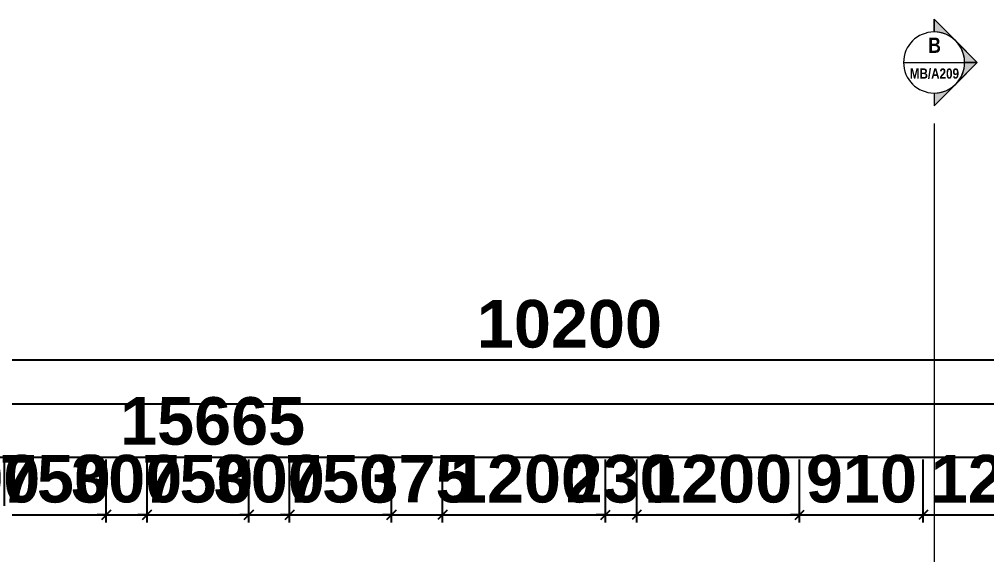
# Model space of a CAD drawing. Header units: inches. Extents: x 22 to 382261, y 22 to 371281.
# Drawn here: x 244927 to 252049, y 59894 to 63839 of the extents above; entities that cross this region are included whole.
import ezdxf

# ---------------------------------------------------------------- set-up
doc = ezdxf.new("R2010")
doc.units = ezdxf.units.IN
doc.header["$MEASUREMENT"] = 0
doc.layers.add('A-ANNO-DIMS', color=211, linetype='Continuous', lineweight=9)
doc.layers.add('G-ANNO-SYMB', color=111, linetype='Continuous', lineweight=9)
doc.styles.add('Arial Narrow_B', font='ARIALNB.TTF', dxfattribs={"height": 255})
doc.styles.add('Arial Narrow_B_1', font='ARIALNB.TTF', dxfattribs={"height": 170})
doc.styles.add('Arial_B', font='arialbd.ttf', dxfattribs={"height": 350.793651})
doc.dimstyles.new('2', dxfattribs={"dimscale": 304.8, "dimtxt": 346.888196, "dimasz": 0.221354, "dimexe": 1.338583, "dimexo": 0.0625, "dimgap": 0.278871, "dimtad": 1, "dimdec": 0, "dimzin": 0, "dimdsep": 46, "dimtxsty": 'Arial_B', "dimblk1": 'OBLIQUE', "dimblk2": 'OBLIQUE', "dimsah": 1, "dimcen": 0.09, "dimdle": 0.557743, "dimazin": 0, "dimtfac": 1, "dimtdec": 4, "dimtix": 1, "dimtmove": 0, "dimatfit": 3, "dimfxl": 0.557743, "dimfxlon": 1, "dimtvp": 1, "dimtolj": 1, "dimtzin": 0, "dimarcsym": 2})

# ---------------------------------------------------------------- blocks, each defined once
blk = doc.blocks.new('_Oblique')
at = {"color": 0, "linetype": 'ByBlock', "lineweight": -2}
blk.add_line((-0.5, -0.5), (0.5, 0.5), dxfattribs=at)
blk = doc.blocks.new('*D5369')
at = {"layer": 'A-ANNO-DIMS', "color": 0, "lineweight": -2, "transparency": 16777216}
for p, q in [((244526.9, 60131.2), (244526.9, 60595.2)), ((244816.9, 60131.2), (244816.9, 60595.2)), ((244526.9, 60187.2), (244459.4, 60187.2)), ((244526.9, 60187.2), (244816.9, 60187.2)), ((244816.9, 60187.2), (244884.4, 60187.2))]:
    blk.add_line(p, q, dxfattribs=at)
at = {"layer": 'Defpoints', "color": 0, "transparency": 16777216}
for p in [(244816.9, 60187.2), (244526.9, 60112.2), (244816.9, 60112.2)]:
    blk.add_point(p, dxfattribs=at)
at = {"layer": 'A-ANNO-DIMS', "color": 0, "lineweight": -2, "transparency": 16777216, "xscale": 67.46874999999999, "yscale": 67.46874999999999, "zscale": 67.46874999999999}
blk.add_blockref('_Oblique', (244526.9, 60187.2), dxfattribs=at)
at = {"layer": 'A-ANNO-DIMS', "color": 0, "lineweight": -2, "transparency": 16777216, "xscale": 67.46874999999999, "yscale": 67.46874999999999, "zscale": 67.46874999999999, "rotation": 180}
blk.add_blockref('_Oblique', (244816.9, 60187.2), dxfattribs=at)
at = {"layer": 'A-ANNO-DIMS', "color": 0, "transparency": 16777216, "insert": (244671.9, 60451.4), "char_height": 350.79, "width": 419.764, "attachment_point": 5, "style": 'Arial_B'}
blk.add_mtext('\\A1;290', dxfattribs=at)
blk = doc.blocks.new('*D5370')
at = {"layer": 'A-ANNO-DIMS', "color": 0, "lineweight": -2, "transparency": 16777216}
for p, q in [((244816.9, 60131.2), (244816.9, 60595.2)), ((245566.9, 60131.2), (245566.9, 60595.2)), ((244816.9, 60187.2), (244749.4, 60187.2)), ((244816.9, 60187.2), (245566.9, 60187.2)), ((245566.9, 60187.2), (245634.4, 60187.2))]:
    blk.add_line(p, q, dxfattribs=at)
at = {"layer": 'Defpoints', "color": 0, "transparency": 16777216}
for p in [(245566.9, 60187.2), (244816.9, 60112.2), (245566.9, 60112.2)]:
    blk.add_point(p, dxfattribs=at)
at = {"layer": 'A-ANNO-DIMS', "color": 0, "lineweight": -2, "transparency": 16777216, "xscale": 67.46874999999999, "yscale": 67.46874999999999, "zscale": 67.46874999999999}
blk.add_blockref('_Oblique', (244816.9, 60187.2), dxfattribs=at)
at = {"layer": 'A-ANNO-DIMS', "color": 0, "lineweight": -2, "transparency": 16777216, "xscale": 67.46874999999999, "yscale": 67.46874999999999, "zscale": 67.46874999999999, "rotation": 180}
blk.add_blockref('_Oblique', (245566.9, 60187.2), dxfattribs=at)
at = {"layer": 'A-ANNO-DIMS', "color": 0, "transparency": 16777216, "insert": (245191.9, 60451.3), "char_height": 350.79, "width": 419.764, "attachment_point": 5, "style": 'Arial_B'}
blk.add_mtext('\\A1;750', dxfattribs=at)
blk = doc.blocks.new('*D5371')
at = {"layer": 'A-ANNO-DIMS', "color": 0, "lineweight": -2, "transparency": 16777216}
for p, q in [((245566.9, 60131.2), (245566.9, 60595.2)), ((245866.9, 60131.2), (245866.9, 60595.2)), ((245566.9, 60187.2), (245499.4, 60187.2)), ((245566.9, 60187.2), (245866.9, 60187.2)), ((245866.9, 60187.2), (245934.4, 60187.2))]:
    blk.add_line(p, q, dxfattribs=at)
at = {"layer": 'Defpoints', "color": 0, "transparency": 16777216}
for p in [(245866.9, 60187.2), (245566.9, 60112.2), (245866.9, 60112.2)]:
    blk.add_point(p, dxfattribs=at)
at = {"layer": 'A-ANNO-DIMS', "color": 0, "lineweight": -2, "transparency": 16777216, "xscale": 67.46874999999999, "yscale": 67.46874999999999, "zscale": 67.46874999999999}
blk.add_blockref('_Oblique', (245566.9, 60187.2), dxfattribs=at)
at = {"layer": 'A-ANNO-DIMS', "color": 0, "lineweight": -2, "transparency": 16777216, "xscale": 67.46874999999999, "yscale": 67.46874999999999, "zscale": 67.46874999999999, "rotation": 180}
blk.add_blockref('_Oblique', (245866.9, 60187.2), dxfattribs=at)
at = {"layer": 'A-ANNO-DIMS', "color": 0, "transparency": 16777216, "insert": (245716.9, 60451.3), "char_height": 350.79, "width": 419.764, "attachment_point": 5, "style": 'Arial_B'}
blk.add_mtext('\\A1;300', dxfattribs=at)
blk = doc.blocks.new('*D5372')
at = {"layer": 'A-ANNO-DIMS', "color": 0, "lineweight": -2, "transparency": 16777216}
for p, q in [((245866.9, 60131.2), (245866.9, 60595.2)), ((246616.9, 60131.2), (246616.9, 60595.2)), ((245866.9, 60187.2), (245799.4, 60187.2)), ((245866.9, 60187.2), (246616.9, 60187.2)), ((246616.9, 60187.2), (246684.4, 60187.2))]:
    blk.add_line(p, q, dxfattribs=at)
at = {"layer": 'Defpoints', "color": 0, "transparency": 16777216}
for p in [(246616.9, 60187.2), (245866.9, 60112.2), (246616.9, 60112.2)]:
    blk.add_point(p, dxfattribs=at)
at = {"layer": 'A-ANNO-DIMS', "color": 0, "lineweight": -2, "transparency": 16777216, "xscale": 67.46874999999999, "yscale": 67.46874999999999, "zscale": 67.46874999999999}
blk.add_blockref('_Oblique', (245866.9, 60187.2), dxfattribs=at)
at = {"layer": 'A-ANNO-DIMS', "color": 0, "lineweight": -2, "transparency": 16777216, "xscale": 67.46874999999999, "yscale": 67.46874999999999, "zscale": 67.46874999999999, "rotation": 180}
blk.add_blockref('_Oblique', (246616.9, 60187.2), dxfattribs=at)
at = {"layer": 'A-ANNO-DIMS', "color": 0, "transparency": 16777216, "insert": (246241.9, 60451.3), "char_height": 350.79, "width": 419.764, "attachment_point": 5, "style": 'Arial_B'}
blk.add_mtext('\\A1;750', dxfattribs=at)
blk = doc.blocks.new('*D5373')
at = {"layer": 'A-ANNO-DIMS', "color": 0, "lineweight": -2, "transparency": 16777216}
for p, q in [((246616.9, 60131.2), (246616.9, 60595.2)), ((246916.9, 60131.2), (246916.9, 60595.2)), ((246616.9, 60187.2), (246549.4, 60187.2)), ((246616.9, 60187.2), (246916.9, 60187.2)), ((246916.9, 60187.2), (246984.4, 60187.2))]:
    blk.add_line(p, q, dxfattribs=at)
at = {"layer": 'Defpoints', "color": 0, "transparency": 16777216}
for p in [(246916.9, 60187.2), (246616.9, 60112.2), (246916.9, 60112.2)]:
    blk.add_point(p, dxfattribs=at)
at = {"layer": 'A-ANNO-DIMS', "color": 0, "lineweight": -2, "transparency": 16777216, "xscale": 67.46874999999999, "yscale": 67.46874999999999, "zscale": 67.46874999999999}
blk.add_blockref('_Oblique', (246616.9, 60187.2), dxfattribs=at)
at = {"layer": 'A-ANNO-DIMS', "color": 0, "lineweight": -2, "transparency": 16777216, "xscale": 67.46874999999999, "yscale": 67.46874999999999, "zscale": 67.46874999999999, "rotation": 180}
blk.add_blockref('_Oblique', (246916.9, 60187.2), dxfattribs=at)
at = {"layer": 'A-ANNO-DIMS', "color": 0, "transparency": 16777216, "insert": (246766.9, 60451.3), "char_height": 350.79, "width": 419.764, "attachment_point": 5, "style": 'Arial_B'}
blk.add_mtext('\\A1;300', dxfattribs=at)
blk = doc.blocks.new('*D5374')
at = {"layer": 'A-ANNO-DIMS', "color": 0, "lineweight": -2, "transparency": 16777216}
for p, q in [((246916.9, 60131.2), (246916.9, 60595.2)), ((247666.9, 60131.2), (247666.9, 60595.2)), ((246916.9, 60187.2), (246849.4, 60187.2)), ((246916.9, 60187.2), (247666.9, 60187.2)), ((247666.9, 60187.2), (247734.4, 60187.2))]:
    blk.add_line(p, q, dxfattribs=at)
at = {"layer": 'Defpoints', "color": 0, "transparency": 16777216}
for p in [(247666.9, 60187.2), (246916.9, 60112.2), (247666.9, 60112.2)]:
    blk.add_point(p, dxfattribs=at)
at = {"layer": 'A-ANNO-DIMS', "color": 0, "lineweight": -2, "transparency": 16777216, "xscale": 67.46874999999999, "yscale": 67.46874999999999, "zscale": 67.46874999999999}
blk.add_blockref('_Oblique', (246916.9, 60187.2), dxfattribs=at)
at = {"layer": 'A-ANNO-DIMS', "color": 0, "lineweight": -2, "transparency": 16777216, "xscale": 67.46874999999999, "yscale": 67.46874999999999, "zscale": 67.46874999999999, "rotation": 180}
blk.add_blockref('_Oblique', (247666.9, 60187.2), dxfattribs=at)
at = {"layer": 'A-ANNO-DIMS', "color": 0, "transparency": 16777216, "insert": (247291.9, 60451.3), "char_height": 350.79, "width": 419.764, "attachment_point": 5, "style": 'Arial_B'}
blk.add_mtext('\\A1;750', dxfattribs=at)
blk = doc.blocks.new('*D5375')
at = {"layer": 'A-ANNO-DIMS', "color": 0, "lineweight": -2, "transparency": 16777216}
for p, q in [((247666.9, 60131.2), (247666.9, 60595.2)), ((248041.9, 60131.2), (248041.9, 60595.2)), ((247666.9, 60187.2), (247599.4, 60187.2)), ((247666.9, 60187.2), (248041.9, 60187.2)), ((248041.9, 60187.2), (248109.4, 60187.2))]:
    blk.add_line(p, q, dxfattribs=at)
at = {"layer": 'Defpoints', "color": 0, "transparency": 16777216}
for p in [(248041.9, 60187.2), (247666.9, 60112.2), (248041.9, 60112.2)]:
    blk.add_point(p, dxfattribs=at)
at = {"layer": 'A-ANNO-DIMS', "color": 0, "lineweight": -2, "transparency": 16777216, "xscale": 67.46874999999999, "yscale": 67.46874999999999, "zscale": 67.46874999999999}
blk.add_blockref('_Oblique', (247666.9, 60187.2), dxfattribs=at)
at = {"layer": 'A-ANNO-DIMS', "color": 0, "lineweight": -2, "transparency": 16777216, "xscale": 67.46874999999999, "yscale": 67.46874999999999, "zscale": 67.46874999999999, "rotation": 180}
blk.add_blockref('_Oblique', (248041.9, 60187.2), dxfattribs=at)
at = {"layer": 'A-ANNO-DIMS', "color": 0, "transparency": 16777216, "insert": (247854.4, 60451.3), "char_height": 350.79, "width": 419.764, "attachment_point": 5, "style": 'Arial_B'}
blk.add_mtext('\\A1;375', dxfattribs=at)
blk = doc.blocks.new('*D5376')
at = {"layer": 'A-ANNO-DIMS', "color": 0, "lineweight": -2, "transparency": 16777216}
for p, q in [((248041.9, 60131.2), (248041.9, 60595.2)), ((249241.9, 60131.2), (249241.9, 60595.2)), ((247871.9, 60187.2), (249411.9, 60187.2))]:
    blk.add_line(p, q, dxfattribs=at)
at = {"layer": 'Defpoints', "color": 0, "transparency": 16777216}
for p in [(249241.9, 60187.2), (248041.9, 60112.2), (249241.9, 60112.2)]:
    blk.add_point(p, dxfattribs=at)
at = {"layer": 'A-ANNO-DIMS', "color": 0, "lineweight": -2, "transparency": 16777216, "xscale": 67.46874999999999, "yscale": 67.46874999999999, "zscale": 67.46874999999999, "rotation": 180}
blk.add_blockref('_Oblique', (248041.9, 60187.2), dxfattribs=at)
at = {"layer": 'A-ANNO-DIMS', "color": 0, "lineweight": -2, "transparency": 16777216, "xscale": 67.46874999999999, "yscale": 67.46874999999999, "zscale": 67.46874999999999}
blk.add_blockref('_Oblique', (249241.9, 60187.2), dxfattribs=at)
at = {"layer": 'A-ANNO-DIMS', "color": 0, "transparency": 16777216, "insert": (248641.9, 60451.3), "char_height": 350.79, "width": 559.685, "attachment_point": 5, "style": 'Arial_B'}
blk.add_mtext('\\A1;1200', dxfattribs=at)
blk = doc.blocks.new('*D5377')
at = {"layer": 'A-ANNO-DIMS', "color": 0, "lineweight": -2, "transparency": 16777216}
for p, q in [((249241.9, 60131.2), (249241.9, 60595.2)), ((249471.9, 60131.2), (249471.9, 60595.2)), ((249241.9, 60187.2), (249174.4, 60187.2)), ((249241.9, 60187.2), (249471.9, 60187.2)), ((249471.9, 60187.2), (249539.4, 60187.2))]:
    blk.add_line(p, q, dxfattribs=at)
at = {"layer": 'Defpoints', "color": 0, "transparency": 16777216}
for p in [(249471.9, 60187.2), (249241.9, 60112.2), (249471.9, 60112.2)]:
    blk.add_point(p, dxfattribs=at)
at = {"layer": 'A-ANNO-DIMS', "color": 0, "lineweight": -2, "transparency": 16777216, "xscale": 67.46874999999999, "yscale": 67.46874999999999, "zscale": 67.46874999999999}
blk.add_blockref('_Oblique', (249241.9, 60187.2), dxfattribs=at)
at = {"layer": 'A-ANNO-DIMS', "color": 0, "lineweight": -2, "transparency": 16777216, "xscale": 67.46874999999999, "yscale": 67.46874999999999, "zscale": 67.46874999999999, "rotation": 180}
blk.add_blockref('_Oblique', (249471.9, 60187.2), dxfattribs=at)
at = {"layer": 'A-ANNO-DIMS', "color": 0, "transparency": 16777216, "insert": (249356.9, 60451.3), "char_height": 350.79, "width": 419.764, "attachment_point": 5, "style": 'Arial_B'}
blk.add_mtext('\\A1;230', dxfattribs=at)
blk = doc.blocks.new('*D5378')
at = {"layer": 'A-ANNO-DIMS', "color": 0, "lineweight": -2, "transparency": 16777216}
for p, q in [((249471.9, 60131.2), (249471.9, 60595.2)), ((250671.9, 60131.2), (250671.9, 60595.2)), ((249301.9, 60187.2), (250841.9, 60187.2))]:
    blk.add_line(p, q, dxfattribs=at)
at = {"layer": 'Defpoints', "color": 0, "transparency": 16777216}
for p in [(250671.9, 60187.2), (249471.9, 60112.2), (250671.9, 60112.2)]:
    blk.add_point(p, dxfattribs=at)
at = {"layer": 'A-ANNO-DIMS', "color": 0, "lineweight": -2, "transparency": 16777216, "xscale": 67.46874999999999, "yscale": 67.46874999999999, "zscale": 67.46874999999999, "rotation": 180}
blk.add_blockref('_Oblique', (249471.9, 60187.2), dxfattribs=at)
at = {"layer": 'A-ANNO-DIMS', "color": 0, "lineweight": -2, "transparency": 16777216, "xscale": 67.46874999999999, "yscale": 67.46874999999999, "zscale": 67.46874999999999}
blk.add_blockref('_Oblique', (250671.9, 60187.2), dxfattribs=at)
at = {"layer": 'A-ANNO-DIMS', "color": 0, "transparency": 16777216, "insert": (250071.9, 60451.3), "char_height": 350.79, "width": 559.685, "attachment_point": 5, "style": 'Arial_B'}
blk.add_mtext('\\A1;1200', dxfattribs=at)
blk = doc.blocks.new('*D5379')
at = {"layer": 'A-ANNO-DIMS', "color": 0, "lineweight": -2, "transparency": 16777216}
for p, q in [((250671.9, 60131.2), (250671.9, 60595.2)), ((251581.9, 60131.2), (251581.9, 60595.2)), ((250671.9, 60187.2), (250604.4, 60187.2)), ((250671.9, 60187.2), (251581.9, 60187.2)), ((251581.9, 60187.2), (251649.4, 60187.2))]:
    blk.add_line(p, q, dxfattribs=at)
at = {"layer": 'Defpoints', "color": 0, "transparency": 16777216}
for p in [(251581.9, 60187.2), (250671.9, 60112.2), (251581.9, 60112.2)]:
    blk.add_point(p, dxfattribs=at)
at = {"layer": 'A-ANNO-DIMS', "color": 0, "lineweight": -2, "transparency": 16777216, "xscale": 67.46874999999999, "yscale": 67.46874999999999, "zscale": 67.46874999999999}
blk.add_blockref('_Oblique', (250671.9, 60187.2), dxfattribs=at)
at = {"layer": 'A-ANNO-DIMS', "color": 0, "lineweight": -2, "transparency": 16777216, "xscale": 67.46874999999999, "yscale": 67.46874999999999, "zscale": 67.46874999999999, "rotation": 180}
blk.add_blockref('_Oblique', (251581.9, 60187.2), dxfattribs=at)
at = {"layer": 'A-ANNO-DIMS', "color": 0, "transparency": 16777216, "insert": (251126.9, 60451.4), "char_height": 350.79, "width": 419.764, "attachment_point": 5, "style": 'Arial_B'}
blk.add_mtext('\\A1;910', dxfattribs=at)
blk = doc.blocks.new('*D5380')
at = {"layer": 'A-ANNO-DIMS', "color": 0, "lineweight": -2, "transparency": 16777216}
for p, q in [((251581.9, 60131.2), (251581.9, 60595.2)), ((252781.9, 60131.2), (252781.9, 60595.2)), ((251411.9, 60187.2), (252951.9, 60187.2))]:
    blk.add_line(p, q, dxfattribs=at)
at = {"layer": 'Defpoints', "color": 0, "transparency": 16777216}
for p in [(252781.9, 60187.2), (251581.9, 60112.2), (252781.9, 60112.2)]:
    blk.add_point(p, dxfattribs=at)
at = {"layer": 'A-ANNO-DIMS', "color": 0, "lineweight": -2, "transparency": 16777216, "xscale": 67.46874999999999, "yscale": 67.46874999999999, "zscale": 67.46874999999999, "rotation": 180}
blk.add_blockref('_Oblique', (251581.9, 60187.2), dxfattribs=at)
at = {"layer": 'A-ANNO-DIMS', "color": 0, "lineweight": -2, "transparency": 16777216, "xscale": 67.46874999999999, "yscale": 67.46874999999999, "zscale": 67.46874999999999}
blk.add_blockref('_Oblique', (252781.9, 60187.2), dxfattribs=at)
at = {"layer": 'A-ANNO-DIMS', "color": 0, "transparency": 16777216, "insert": (252181.9, 60451.3), "char_height": 350.79, "width": 559.685, "attachment_point": 5, "style": 'Arial_B'}
blk.add_mtext('\\A1;1200', dxfattribs=at)
blk = doc.blocks.new('*D5385')
at = {"layer": 'A-ANNO-DIMS', "color": 0, "lineweight": -2, "transparency": 16777216}
for p, q in [((238516.9, 60557.2), (238516.9, 61021.1)), ((238346.9, 60613.1), (254352.3, 60613.1)), ((254182.3, 60669.1), (254182.3, 60205.1))]:
    blk.add_line(p, q, dxfattribs=at)
at = {"layer": 'Defpoints', "color": 0, "transparency": 16777216}
for p in [(254182.3, 60688.1), (254182.3, 60613.1), (238516.9, 60538.1)]:
    blk.add_point(p, dxfattribs=at)
at = {"layer": 'A-ANNO-DIMS', "color": 0, "lineweight": -2, "transparency": 16777216, "xscale": 67.46874999999999, "yscale": 67.46874999999999, "zscale": 67.46874999999999, "rotation": 180}
blk.add_blockref('_Oblique', (238516.9, 60613.1), dxfattribs=at)
at = {"layer": 'A-ANNO-DIMS', "color": 0, "lineweight": -2, "transparency": 16777216, "xscale": 67.46874999999999, "yscale": 67.46874999999999, "zscale": 67.46874999999999}
blk.add_blockref('_Oblique', (254182.3, 60613.1), dxfattribs=at)
at = {"layer": 'A-ANNO-DIMS', "color": 0, "transparency": 16777216, "insert": (246349.6, 60877.2), "char_height": 350.79, "width": 699.606, "attachment_point": 5, "style": 'Arial_B'}
blk.add_mtext('\\A1;15665', dxfattribs=at)
blk = doc.blocks.new('*D5386')
at = {"layer": 'A-ANNO-DIMS', "color": 0, "lineweight": -2, "transparency": 16777216}
for p, q in [((231616.9, 60949.1), (231616.9, 61413)), ((254182.3, 60949.1), (254182.3, 61413)), ((231446.9, 61005), (254352.3, 61005))]:
    blk.add_line(p, q, dxfattribs=at)
at = {"layer": 'Defpoints', "color": 0, "transparency": 16777216}
for p in [(254182.3, 61005), (231616.9, 60930), (254182.3, 60930)]:
    blk.add_point(p, dxfattribs=at)
at = {"layer": 'A-ANNO-DIMS', "color": 0, "lineweight": -2, "transparency": 16777216, "xscale": 67.46874999999999, "yscale": 67.46874999999999, "zscale": 67.46874999999999, "rotation": 180}
blk.add_blockref('_Oblique', (231616.9, 61005), dxfattribs=at)
at = {"layer": 'A-ANNO-DIMS', "color": 0, "lineweight": -2, "transparency": 16777216, "xscale": 67.46874999999999, "yscale": 67.46874999999999, "zscale": 67.46874999999999}
blk.add_blockref('_Oblique', (254182.3, 61005), dxfattribs=at)
at = {"layer": 'A-ANNO-DIMS', "color": 0, "transparency": 16777216, "insert": (242899.6, 61269.1), "char_height": 350.79, "width": 699.606, "attachment_point": 5, "style": 'Arial_B'}
blk.add_mtext('\\A1;22565', dxfattribs=at)
blk = doc.blocks.new('*D5398')
at = {"layer": 'A-ANNO-DIMS', "color": 0, "lineweight": -2, "transparency": 16777216}
for p, q in [((243876.9, 61273.3), (243876.9, 61737.2)), ((243706.9, 61329.2), (254246.9, 61329.2)), ((254076.9, 61385.2), (254076.9, 60921.2))]:
    blk.add_line(p, q, dxfattribs=at)
at = {"layer": 'Defpoints', "color": 0, "transparency": 16777216}
for p in [(254076.9, 61404.2), (254076.9, 61329.2), (243876.9, 61254.2)]:
    blk.add_point(p, dxfattribs=at)
at = {"layer": 'A-ANNO-DIMS', "color": 0, "lineweight": -2, "transparency": 16777216, "xscale": 67.46874999999999, "yscale": 67.46874999999999, "zscale": 67.46874999999999, "rotation": 180}
blk.add_blockref('_Oblique', (243876.9, 61329.2), dxfattribs=at)
at = {"layer": 'A-ANNO-DIMS', "color": 0, "lineweight": -2, "transparency": 16777216, "xscale": 67.46874999999999, "yscale": 67.46874999999999, "zscale": 67.46874999999999}
blk.add_blockref('_Oblique', (254076.9, 61329.2), dxfattribs=at)
at = {"layer": 'A-ANNO-DIMS', "color": 0, "transparency": 16777216, "insert": (248976.9, 61593.3), "char_height": 350.79, "width": 699.606, "attachment_point": 5, "style": 'Arial_B'}
blk.add_mtext('\\A1;10200', dxfattribs=at)
blk = doc.blocks.new('Section - M_Section Head - Filled 2-912447-01- TOILET BLOWUP')
at = {"layer": 'G-ANNO-SYMB'}
h = blk.add_hatch(color=256, dxfattribs=at)
edge = h.paths.add_edge_path()
edge.add_line((-6, 4.243), (-6, 3))
edge.add_arc((-6, 0), 3, 90, 135)
edge.add_line((-8.121, 2.121), (-6, 4.243))
h = blk.add_hatch(color=256, dxfattribs=at)
edge = h.paths.add_edge_path()
edge.add_line((-6, 4.243), (-3.879, 2.121))
edge.add_arc((-6, 0), 3, 45, 90)
edge.add_line((-6, 3), (-6, 4.243))
h = blk.add_hatch(color=256, dxfattribs=at)
edge = h.paths.add_edge_path()
edge.add_line((-10.243, 0), (-8.121, 2.121))
edge.add_arc((-6, 0), 3, 135, 180)
edge.add_line((-9, 0), (-10.243, 0))
h = blk.add_hatch(color=256, dxfattribs=at)
edge = h.paths.add_edge_path()
edge.add_line((-1.757, 0), (-3, 0))
edge.add_arc((-6, 0), 3, 360, 405)
edge.add_line((-3.879, 2.121), (-1.757, 0))
for p, q in [((-6, 4.243), (-10.243, 0)), ((-6, 4.243), (-8.121, 2.121)), ((-6, 3), (-6, 4.243)), ((-6, 4.243), (-6, 3)), ((-3.879, 2.121), (-6, 4.243)), ((-6, 4.243), (-1.757, 0)), ((-8.121, 2.121), (-10.243, 0)), ((-1.757, 0), (-3.879, 2.121)), ((-10.243, 0), (-9, 0)), ((-3, 0), (-1.757, 0)), ((-9, 0), (-10.243, 0)), ((-3, 0), (-1.757, 0))]:
    blk.add_line(p, q, dxfattribs=at)
for start, end in [(360, 180), (90, 135), (45, 90), (135, 180), (360, 45), (180, 360)]:
    blk.add_arc((-6, 0), 3, start, end, dxfattribs=at)

msp = doc.modelspace()

# ---------------------------------------------------------------- linework, layer by layer
at = {"layer": 'G-ANNO-SYMB'}
for p, q in [((251436.7, 63521.1), (251886.7, 63521.1)), ((251661.7, 63071.1), (251661.7, 53897.8))]:
    msp.add_line(p, q, dxfattribs=at)

# ---------------------------------------------------------------- block references
at = {"layer": 'G-ANNO-SYMB', "xscale": 74.99999999999996, "yscale": 74.99999999999996, "zscale": 74.99999999999996, "rotation": 269.9999999999995}
msp.add_blockref('Section - M_Section Head - Filled 2-912447-01- TOILET BLOWUP', (251661.7, 63071.1), dxfattribs=at)

# ---------------------------------------------------------------- texts
at = {"layer": 'G-ANNO-SYMB', "attachment_point": 1}
for s, insert, char_height, width, style in [('\\fArial Narrow|b1|i0|c0|p34|;B', (251618.7, 63704.6), 112.5, 114.24, 'Arial Narrow_B'), ('MB/A209', (251482.5, 63477.2), 75, 444.937, 'Arial Narrow_B_1')]:
    msp.add_mtext(s, dxfattribs=dict(at, insert=insert, char_height=char_height, width=width, style=style))

# ---------------------------------------------------------------- dimensions: what is measured, and where the dimension line sits
at = {"layer": 'A-ANNO-DIMS'}
for base, p1, p2, override, picture, middle in [((254076.9, 61329.2), (243876.9, 61254.2), (254076.9, 61404.2), {"dimpost": '<>', "dimfxl": 10201.102882}, '*D5398', (248976.9, 61593.3)), ((254182.3, 61005), (231616.9, 60930), (254182.3, 60930), {"dimpost": '<>', "dimfxl": 22565.4}, '*D5386', (242899.6, 61269.1)), ((254182.3, 60613.1), (238516.9, 60538.1), (254182.3, 60688.1), {"dimpost": '<>', "dimfxl": 15666.118127}, '*D5385', (246349.6, 60877.2)), ((244816.9, 60187.2), (244526.9, 60112.2), (244816.9, 60112.2), {"dimpost": '<>', "dimfxl": 290}, '*D5369', (244671.9, 60451.4)), ((245566.9, 60187.2), (244816.9, 60112.2), (245566.9, 60112.2), {"dimpost": '<>', "dimfxl": 750}, '*D5370', (245191.9, 60451.3)), ((245866.9, 60187.2), (245566.9, 60112.2), (245866.9, 60112.2), {"dimpost": '<>', "dimfxl": 300}, '*D5371', (245716.9, 60451.3)), ((246616.9, 60187.2), (245866.9, 60112.2), (246616.9, 60112.2), {"dimpost": '<>', "dimfxl": 750}, '*D5372', (246241.9, 60451.3)), ((246916.9, 60187.2), (246616.9, 60112.2), (246916.9, 60112.2), {"dimpost": '<>', "dimfxl": 300}, '*D5373', (246766.9, 60451.3)), ((247666.9, 60187.2), (246916.9, 60112.2), (247666.9, 60112.2), {"dimpost": '<>', "dimfxl": 750}, '*D5374', (247291.9, 60451.3)), ((248041.9, 60187.2), (247666.9, 60112.2), (248041.9, 60112.2), {"dimpost": '<>', "dimfxl": 375}, '*D5375', (247854.4, 60451.3)), ((249241.9, 60187.2), (248041.9, 60112.2), (249241.9, 60112.2), {"dimpost": '<>', "dimfxl": 1200}, '*D5376', (248641.9, 60451.3)), ((249471.9, 60187.2), (249241.9, 60112.2), (249471.9, 60112.2), {"dimpost": '<>', "dimfxl": 230}, '*D5377', (249356.9, 60451.3)), ((250671.9, 60187.2), (249471.9, 60112.2), (250671.9, 60112.2), {"dimpost": '<>', "dimfxl": 1200}, '*D5378', (250071.9, 60451.3)), ((251581.9, 60187.2), (250671.9, 60112.2), (251581.9, 60112.2), {"dimpost": '<>', "dimfxl": 910}, '*D5379', (251126.9, 60451.4)), ((252781.9, 60187.2), (251581.9, 60112.2), (252781.9, 60112.2), {"dimpost": '<>', "dimfxl": 1200}, '*D5380', (252181.9, 60451.3))]:
    dim = msp.add_linear_dim(base=base, p1=p1, p2=p2, dimstyle='2', override=override, dxfattribs=at)
    dim.commit()
    dim.dimension.update_dxf_attribs({"geometry": picture, "text_midpoint": middle})

doc.saveas('drawing.dxf')
